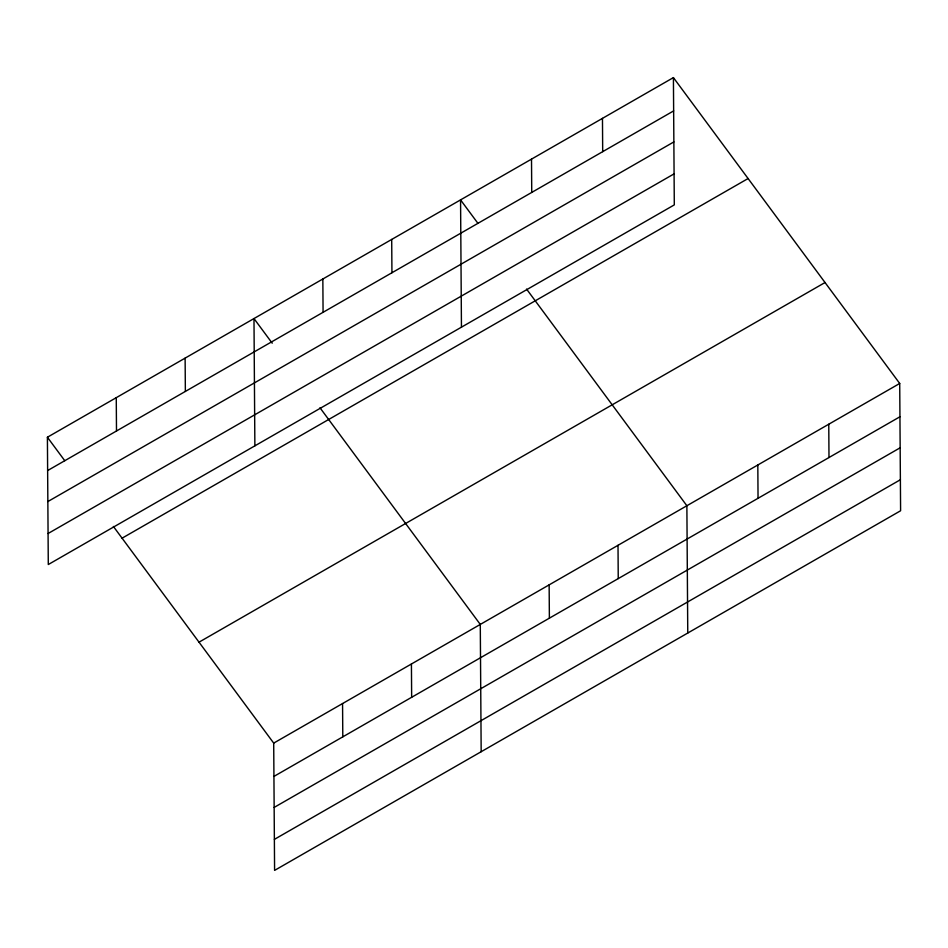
<?xml version="1.0" encoding="UTF-8"?>
<svg xmlns="http://www.w3.org/2000/svg" width="948" height="948" viewBox="0 0 948 948"><rect width="100%" height="100%" fill="white"/><g stroke="black" fill="none" stroke-linecap="round" stroke-linejoin="round"><path stroke-width="1.42" d="M673.412 77.606L674.301 204.887L48.289 564.534L47.4 437.241L673.412 77.606L899.711 383.466L900.6 510.759L274.588 870.394L273.699 743.114L113.393 526.448M47.637 470.552L673.637 110.904M47.85 501.563L673.862 141.927M48.075 533.523L674.075 173.875M122.079 538.18L748.091 178.532M199.021 642.175L825.033 282.528M273.699 743.114L899.711 383.466M273.936 776.412L899.948 416.764M274.15 807.423L900.162 447.788M274.375 839.383L900.387 479.735M477.934 223.349L460.562 199.886L461.451 327.167M526.567 289.081L686.873 505.746L687.762 633.027M272.218 343.212L253.981 318.564L254.87 445.856M319.974 407.759L480.281 624.424L481.169 751.717M47.4 437.241L64.772 460.716M828.765 424.23L828.99 457.529M757.819 464.982L758.045 498.293M618.013 545.301L618.238 578.612M602.466 118.358L602.691 151.668M549.141 584.869L549.378 618.167M531.508 159.122L531.745 192.432M411.42 663.991L411.657 697.29M391.702 239.441L391.939 272.751M342.56 703.546L342.797 736.857M322.841 279.008L323.078 312.307M185.121 358.131L185.358 391.429M116.26 397.686L116.497 430.996"/></g></svg>
